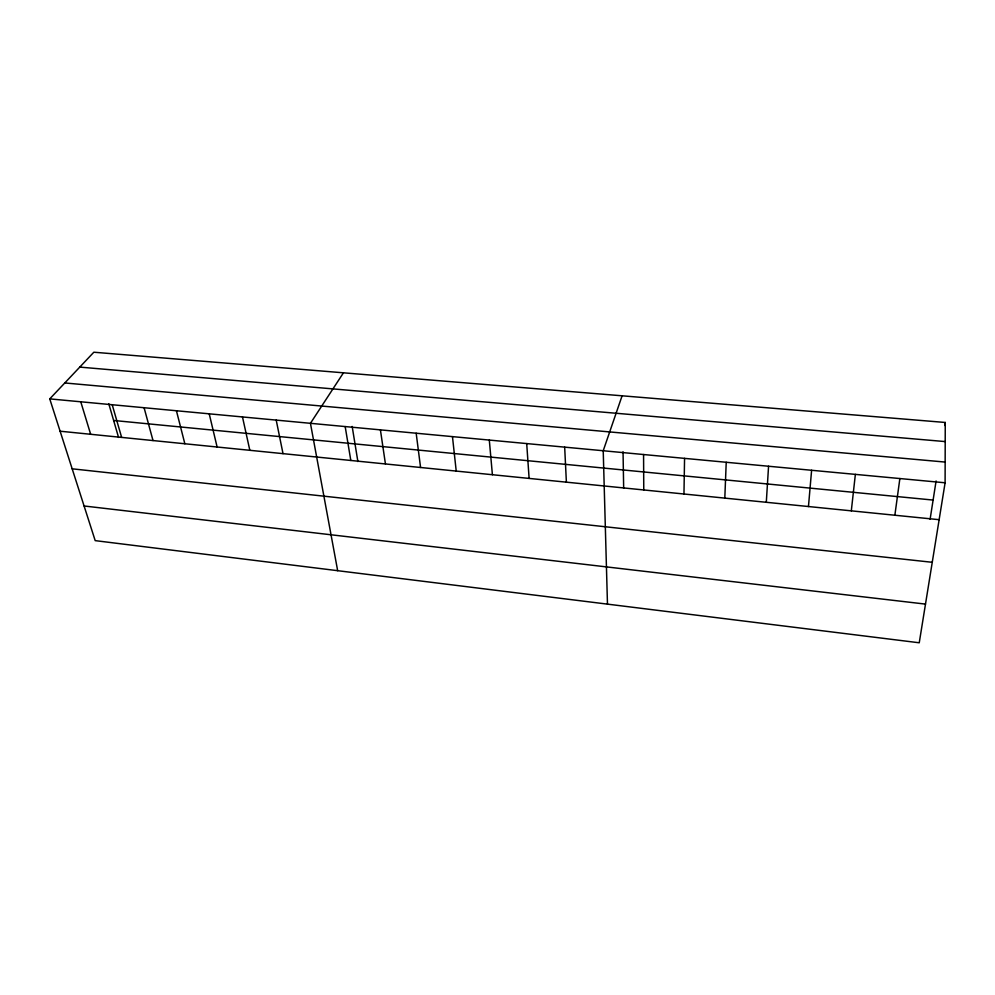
<?xml version="1.0" encoding="UTF-8"?>
<svg xmlns="http://www.w3.org/2000/svg" width="995" height="995" viewBox="0 0 995 995"><rect width="100%" height="100%" fill="white"/><g stroke="black" fill="none" stroke-linecap="round" stroke-linejoin="round"><path stroke-width="1.49" d="M945.101 482.786L945.25 422.465L93.841 352.218L49.75 398.883L95.197 540.633L919.243 642.782L945.101 482.786L49.75 398.883M683.963 494.005L684.56 458.372M724.808 498.109L726.226 462.277M766.299 502.288L768.563 466.245M808.462 506.53L811.609 470.274M851.31 510.845L855.364 474.379M894.866 515.223L899.866 478.545M930.101 519.29L936.096 480.958M944.777 425.462L945.25 422.465M622.099 395.811L603.219 450.747L607.472 604.139M343.449 372.814L310.44 423.31L337.666 570.695M79.774 367.105L945.2 441.581M64.799 382.963L945.15 462.066M113.641 420.475L933.111 500.062M60.11 431.208L939.143 519.688M72.162 468.807L932.253 562.299M84.09 505.982L925.499 604.102M80.769 401.793L90.657 434.28M108.766 403.684L118.554 437.427M112.211 404.741L121.626 437.39M144.088 407.726L153.019 440.561M176.426 410.761L184.846 443.758M209.224 413.833L217.109 447.004M242.481 416.942L249.832 450.3M276.212 420.101L283.015 453.645M345.178 426.569L350.812 460.461M352.168 426.445L357.877 461.543M380.413 429.865L385.438 463.956M416.171 433.223L420.574 467.488M452.464 436.618L456.22 471.07M489.304 440.076L492.401 474.714M526.703 443.583L529.116 478.408M564.675 447.141L566.379 482.165M623.044 451.78L623.666 488.309M643.566 454.528L643.765 489.95"/></g></svg>
